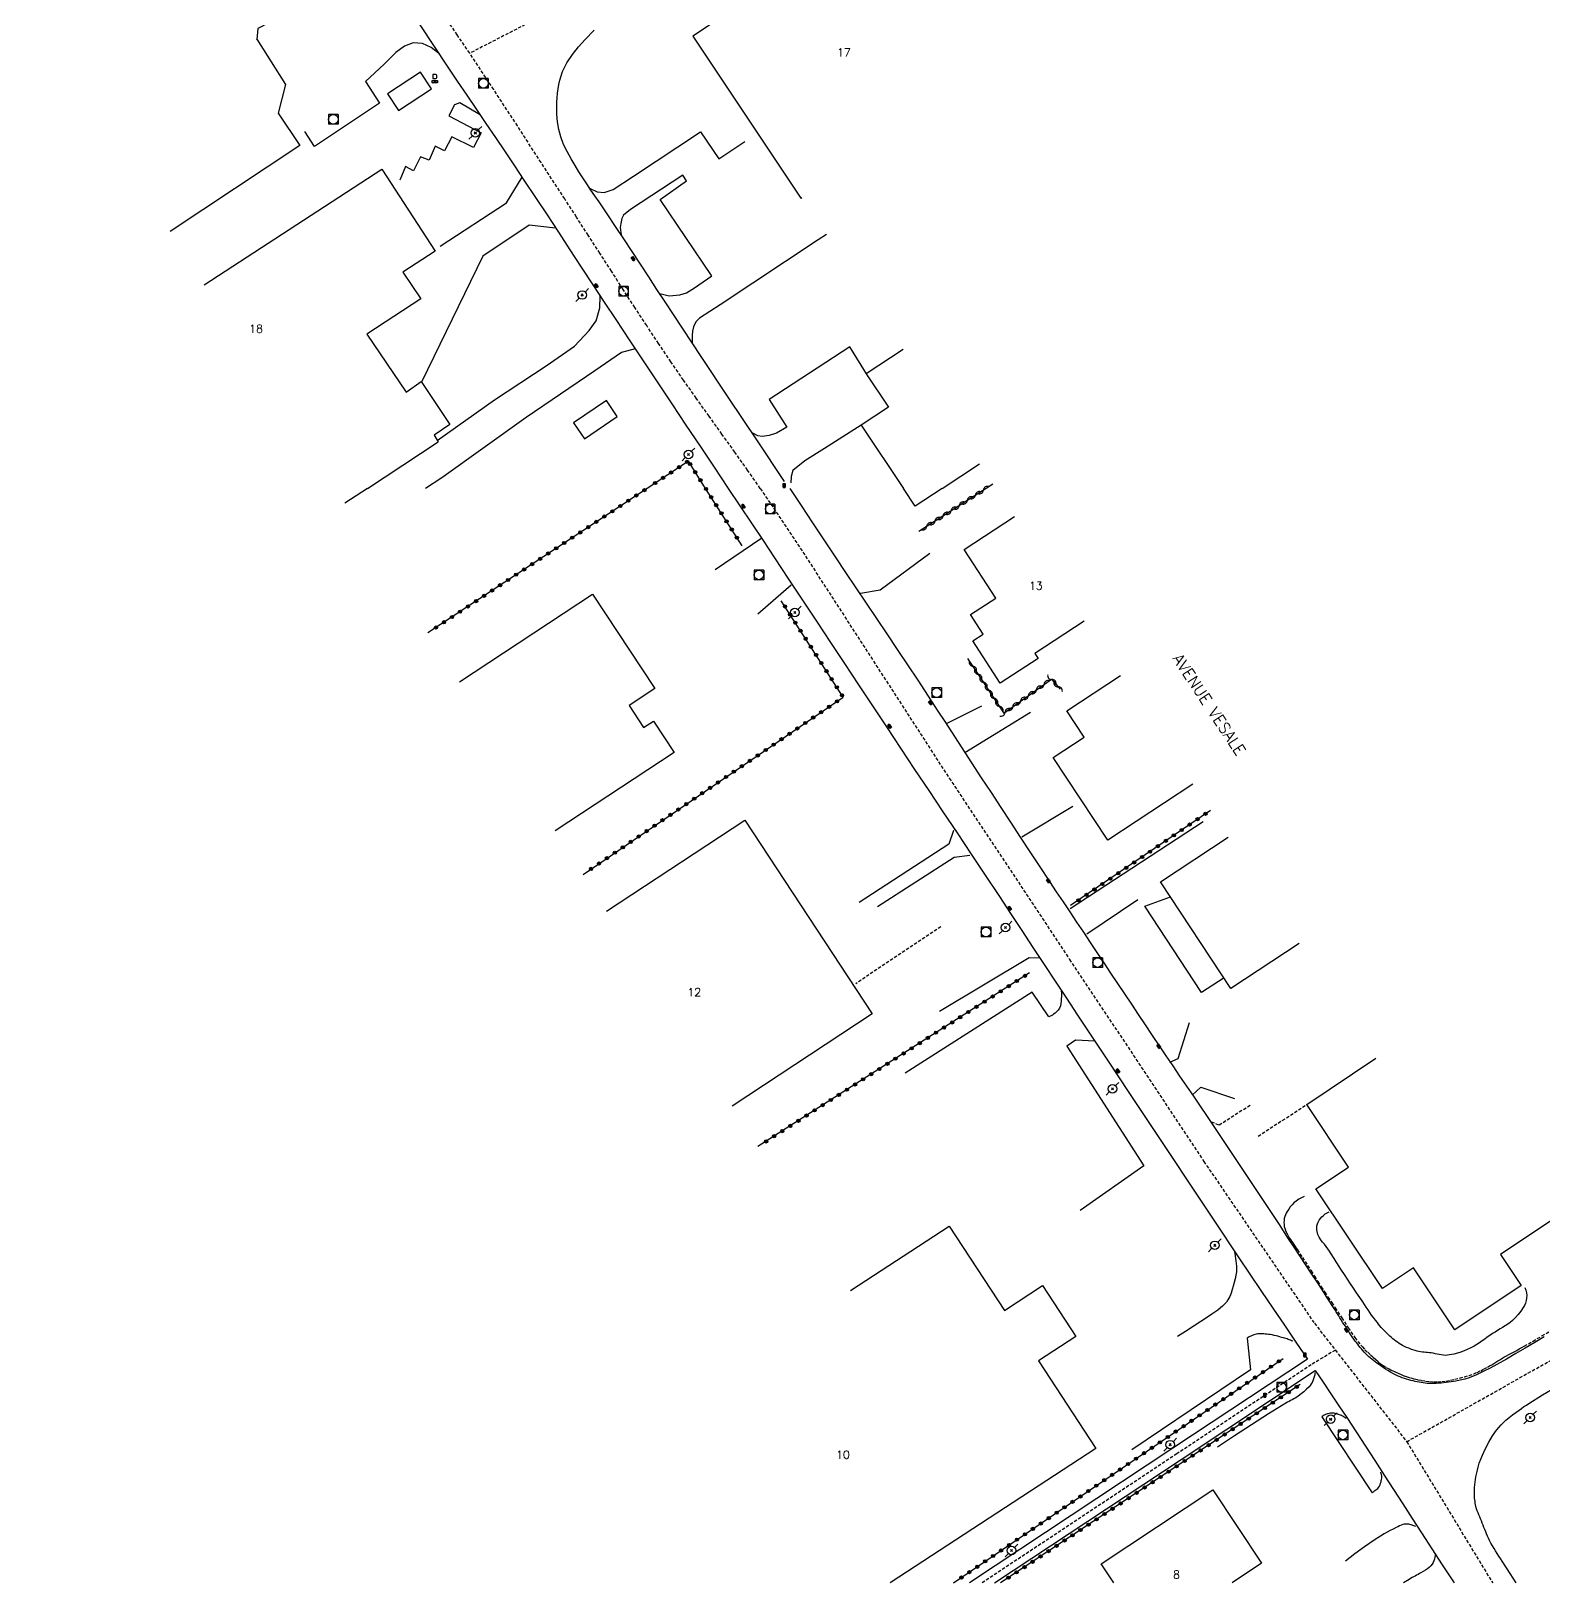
# Model space of a CAD drawing. Header units: millimetres. Extents: x 165000 to 165946, y 158000 to 159000.
# Drawn here: x 165065.2 to 165301.5, y 158000 to 158242.4 of the extents above; entities that cross this region are included whole.
import ezdxf
from ezdxf.enums import TextEntityAlignment as Align

# ---------------------------------------------------------------- set-up
doc = ezdxf.new("R2010")
doc.units = ezdxf.units.MM
doc.linetypes.add('DASHED', pattern=[0.75, 0.5, -0.25])
doc.layers.get('0').update_dxf_attribs({"linetype": 'CONTINUOUS'})
for name, color, linetype in [('W0001', 6, 'DASHED'), ('W0008', 7, 'CONTINUOUS'), ('W0017', 7, 'CONTINUOUS'), ('W0101', 7, 'CONTINUOUS'), ('W0104', 1, 'CONTINUOUS'), ('W0112', 1, 'DASHED'), ('W0211', 2, 'CONTINUOUS'), ('W0310', 3, 'CONTINUOUS'), ('W0323', 7, 'CONTINUOUS'), ('W0333', 7, 'CONTINUOUS'), ('W0401', 7, 'CONTINUOUS'), ('W0420', 7, 'CONTINUOUS'), ('W0438', 7, 'CONTINUOUS'), ('W0473', 7, 'CONTINUOUS'), ('W0989', 7, 'CONTINUOUS'), ('W0991', 7, 'CONTINUOUS')]:
    doc.layers.add(name, color=color, linetype=linetype)
doc.styles.get("Standard").update_dxf_attribs({"font": 'romans.shx', "width": 0.85})

# ---------------------------------------------------------------- blocks, each defined once
blk = doc.blocks.new('T401')
for p, q in [((-0.3, 0.3), (0, 0.3)), ((-0.3, -0.25), (-0.3, 0.3)), ((-0.3, 0.15), (0, 0.15)), ((-0.3, 0), (0, 0)), ((0, 0.3), (0, -0.25)), ((-0.3, -0.15), (0, -0.15)), ((-0.3, -0.25), (-0.3, -0.3)), ((-0.3, -0.3), (0, -0.3)), ((0, -0.3), (0, -0.25))]:
    blk.add_line(p, q)
blk = doc.blocks.new('T420')
for p, q in [((0.75, 0.75), (-0.75, 0.75)), ((-0.75, 0.75), (-0.75, -0.75)), ((0.75, 0.75), (0.75, -0.75)), ((0.75, -0.75), (-0.75, -0.75))]:
    blk.add_line(p, q)
blk.add_ellipse((0, 0), major_axis=(-0.53, 0.53), ratio=1, start_param=3.926991, end_param=10.210176)
blk = doc.blocks.new('T473')
for p, q in [((-0.166667, 0.166667), (0.166667, -0.166667)), ((-0.166667, -0.166667), (0.166667, 0.166667)), ((0.500001, 0.500001), (1.000002, 1.000002)), ((-1.000002, -1.000002), (-0.500001, -0.500001))]:
    blk.add_line(p, q)
blk.add_ellipse((0, 0), major_axis=(0.471405, 0.471405), ratio=1, start_param=5.4977871438, end_param=11.780972451)
blk = doc.blocks.new('T438')
for p, q in [((-0.4, 0.2), (0.4, 0.2)), ((-0.4, -0.2), (-0.4, 0.2)), ((0.15, 1.1), (-0.3, 1.1)), ((-0.3, 1.1), (-0.3, 0.5)), ((-0.3, 0.5), (0.15, 0.5)), ((0.3, 0.65), (0.3, 0.95)), ((0.4, 0.2), (0.4, -0.2))]:
    blk.add_line(p, q)
at = {"flags": 128}
for points in [[(-0.4, -0.2), (0.4, 0.2)], [(0.4, -0.2), (-0.4, -0.2)]]:
    blk.add_lwpolyline(points, dxfattribs=at)
for centre, major_axis, start_param, end_param in [((0.15, 0.95), (0.106, -0.106), 0.785398, 2.356194), ((0.15, 0.65), (0.106, 0.106), 3.926991, 5.497787)]:
    blk.add_ellipse(centre, major_axis=major_axis, ratio=1, start_param=start_param, end_param=end_param)
blk = doc.blocks.new('t323o')
at = {"color": 0, "linetype": 'Continuous'}
for radius in [0.25, 0.15]:
    blk.add_circle((0, 0), radius, dxfattribs=at)
blk = doc.blocks.new('t310o')
at = {"color": 0, "linetype": 'Continuous'}
for centre, start, end in [((-0.5, 0.38), 216.8699, 323.1304), ((0.5, -0.37), 36.8699, 143.1303)]:
    blk.add_arc(centre, 0.625, start, end, dxfattribs=at)

msp = doc.modelspace()

# ---------------------------------------------------------------- linework, layer by layer
at = {"layer": 'W0001'}
for points in [[(165320.46, 158380.5), (165302.28, 158365.43), (165280.04, 158347.78), (165256.84, 158329.28), (165232.22, 158310.01), (165203.29, 158286.86), (165182.41, 158270.61), (165158.36, 158251.7), (165133.68, 158238.97)], [(165133.68, 158238.97), (165131.73, 158241.87), (165129.76, 158244.77)], [(165179.07, 158171), (165177.1, 158173.84), (165175.1, 158176.66), (165173.09, 158179.47), (165171.08, 158182.28), (165169.07, 158185.1), (165167.08, 158187.92), (165165.11, 158190.77), (165163.18, 158193.64), (165161.33, 158196.45), (165159.49, 158199.26), (165157.66, 158202.08), (165155.83, 158204.91), (165154.01, 158207.74), (165152.19, 158210.56), (165150.36, 158213.39), (165148.53, 158216.21), (165144.83, 158221.91), (165141.14, 158227.61), (165137.43, 158233.3), (165133.68, 158238.97)], [(165179.07, 158171), (165185.74, 158161.03), (165208.6, 158125.71), (165227.39, 158097.42), (165248.37, 158065.85), (165265.64, 158040.57), (165268.91, 158036.38)], [(165280.07, 158022.07), (165307.57, 158037.62), (165339.72, 158055.7), (165370.19, 158072.71), (165403.93, 158092.3), (165388.94, 158118.44), (165368.38, 158154.93)], [(165268.91, 158036.38), (165265.15, 158034.09), (165244.16, 158020.17), (165213.71, 158000)], [(165268.91, 158036.38), (165280.07, 158022.07)], [(165280.07, 158022.07), (165293.49, 158000)]]:
    msp.add_lwpolyline(points, dxfattribs=at)
at = {"layer": 'W0008'}
for points in [[(165125.88, 158243.39), (165130.27, 158236.81), (165131.75, 158234.6), (165133.24, 158232.4), (165134.73, 158230.19), (165136.22, 158227.99), (165137.71, 158225.79), (165139.2, 158223.58), (165140.68, 158221.37), (165142.15, 158219.16), (165143.96, 158216.44), (165145.76, 158213.72), (165147.55, 158211), (165149.34, 158208.27), (165151.12, 158205.54), (165152.91, 158202.81), (165154.7, 158200.09), (165156.5, 158197.36), (165158.68, 158194.06), (165160.87, 158190.76), (165163.07, 158187.47), (165165.27, 158184.18), (165167.47, 158180.88), (165169.67, 158177.59), (165171.87, 158174.3), (165174.06, 158171)], [(165182.87, 158172.08), (165178.52, 158178.59), (165174.18, 158185.1), (165169.85, 158191.62), (165165.53, 158198.15), (165164.23, 158200.12), (165162.94, 158202.08), (165161.65, 158204.05), (165160.36, 158206.02), (165159.06, 158207.99), (165157.77, 158209.96), (165156.48, 158211.92), (165155.18, 158213.89), (165154.55, 158214.83), (165153.9, 158215.76), (165153.25, 158216.69), (165152.61, 158217.61), (165151.96, 158218.55), (165151.34, 158219.49), (165150.73, 158220.45), (165150.15, 158221.42), (165149.52, 158222.5), (165148.91, 158223.6), (165148.36, 158224.73), (165147.93, 158225.91), (165147.63, 158227.07), (165147.42, 158228.25), (165147.31, 158229.44), (165147.28, 158230.63), (165147.3, 158231.33), (165147.34, 158232.02), (165147.4, 158232.72), (165147.48, 158233.41), (165147.6, 158234.1), (165147.76, 158234.78), (165147.96, 158235.46), (165148.2, 158236.12), (165148.88, 158237.5), (165149.74, 158238.78), (165150.69, 158239.98), (165151.7, 158241.12), (165153.11, 158242.57)], [(165174.06, 158171), (165175.88, 158168.29), (165177.7, 158165.57), (165179.51, 158162.86), (165181.32, 158160.14), (165183.51, 158156.84), (165185.69, 158153.54), (165187.87, 158150.24), (165190.05, 158146.93), (165192.23, 158143.63), (165194.41, 158140.33), (165196.59, 158137.03), (165198.78, 158133.73), (165200.98, 158130.41), (165203.19, 158127.1), (165205.4, 158123.79), (165207.61, 158120.48), (165209.82, 158117.17), (165212.03, 158113.86), (165214.23, 158110.55), (165216.43, 158107.23), (165218.18, 158104.58), (165219.93, 158101.94), (165221.67, 158099.29), (165223.41, 158096.64), (165225.15, 158093.99), (165226.89, 158091.34), (165228.63, 158088.69), (165230.38, 158086.05), (165233.5, 158081.34), (165236.63, 158076.64), (165239.75, 158071.94), (165242.89, 158067.25), (165246.5, 158061.82), (165250.12, 158056.39), (165253.74, 158050.97), (165257.37, 158045.55), (165259.15, 158042.91), (165260.95, 158040.26), (165262.75, 158037.62), (165264.54, 158034.98)], [(165301.51, 158038.46), (165300.05, 158037.58), (165298.58, 158036.69), (165297.11, 158035.83), (165295.63, 158034.98), (165294.13, 158034.15), (165293.08, 158033.58), (165292.02, 158033.02), (165290.94, 158032.49), (165289.82, 158032.04), (165289.13, 158031.83), (165288.43, 158031.66), (165287.73, 158031.52), (165287.02, 158031.41), (165286.24, 158031.3), (165285.45, 158031.21), (165284.66, 158031.15), (165283.87, 158031.15), (165283.56, 158031.16), (165283.25, 158031.18), (165282.94, 158031.22), (165282.63, 158031.26), (165282.32, 158031.31), (165282.01, 158031.36), (165281.7, 158031.42), (165281.4, 158031.49), (165281.06, 158031.57), (165280.71, 158031.65), (165280.37, 158031.74), (165280.04, 158031.84), (165279.7, 158031.94), (165279.37, 158032.06), (165279.04, 158032.18), (165278.71, 158032.32), (165278.3, 158032.51), (165277.91, 158032.72), (165277.51, 158032.94), (165277.13, 158033.17), (165276.75, 158033.41), (165276.38, 158033.66), (165276.01, 158033.91), (165275.64, 158034.17), (165275.38, 158034.36), (165275.11, 158034.56), (165274.85, 158034.76), (165274.59, 158034.97), (165274.34, 158035.18), (165274.09, 158035.4), (165273.85, 158035.63), (165273.61, 158035.86), (165273.4, 158036.08), (165273.19, 158036.32), (165272.98, 158036.55), (165272.79, 158036.8), (165272.59, 158037.04), (165272.4, 158037.29), (165272.21, 158037.54), (165272.03, 158037.79), (165271.79, 158038.11), (165271.56, 158038.44), (165271.34, 158038.77), (165271.12, 158039.1), (165270.9, 158039.44), (165270.68, 158039.77), (165270.47, 158040.11), (165270.25, 158040.44), (165270.04, 158040.76), (165269.84, 158041.09), (165269.63, 158041.41), (165269.43, 158041.73), (165269.23, 158042.06), (165269.03, 158042.38), (165268.83, 158042.7), (165268.62, 158043.03), (165267.75, 158044.38), (165266.88, 158045.72), (165266.01, 158047.07), (165265.13, 158048.41), (165264.26, 158049.76), (165263.38, 158051.1), (165262.5, 158052.44), (165261.61, 158053.78), (165260.17, 158055.98), (165258.72, 158058.17), (165257.27, 158060.36), (165255.81, 158062.55), (165254.36, 158064.74), (165252.9, 158066.92), (165251.44, 158069.11), (165249.98, 158071.29), (165248.92, 158072.88), (165247.85, 158074.46), (165246.78, 158076.04), (165245.71, 158077.61), (165244.64, 158079.19), (165243.57, 158080.77), (165242.5, 158082.35), (165241.44, 158083.93), (165240.35, 158085.55), (165239.27, 158087.17), (165238.18, 158088.79), (165237.1, 158090.41), (165236.02, 158092.03), (165234.94, 158093.65), (165233.86, 158095.27), (165232.78, 158096.89), (165231.72, 158098.48), (165230.66, 158100.06), (165229.6, 158101.65), (165228.54, 158103.23), (165227.48, 158104.82), (165226.42, 158106.4), (165225.37, 158107.99), (165224.31, 158109.58), (165222.79, 158111.89), (165221.26, 158114.21), (165219.74, 158116.52), (165218.22, 158118.84), (165216.7, 158121.15), (165215.18, 158123.47), (165213.66, 158125.79), (165212.14, 158128.11), (165211.09, 158129.72), (165210.04, 158131.34), (165208.99, 158132.95), (165207.94, 158134.57), (165206.89, 158136.19), (165205.83, 158137.8), (165204.78, 158139.41), (165203.72, 158141.02), (165202.12, 158143.44), (165200.52, 158145.85), (165198.91, 158148.26), (165197.29, 158150.66), (165195.68, 158153.06), (165194.07, 158155.47), (165192.46, 158157.87), (165190.85, 158160.28), (165189.06, 158162.96), (165187.28, 158165.64), (165185.5, 158168.32), (165183.72, 158171)], [(165264.54, 158034.98), (165243.52, 158021.05), (165211.74, 158000)], [(165215.68, 158000), (165244.8, 158019.29), (165265.75, 158033.21)], [(165265.75, 158033.21), (165266.99, 158031.37), (165268.23, 158029.54), (165269.46, 158027.69), (165270.69, 158025.85), (165272.17, 158023.61), (165273.63, 158021.36), (165275.09, 158019.11), (165276.55, 158016.85), (165278, 158014.59), (165279.45, 158012.34), (165280.91, 158010.08), (165282.37, 158007.83), (165283.99, 158005.32), (165285.62, 158002.82), (165287.25, 158000.32), (165287.46, 158000)], [(165297.16, 158000), (165296.2, 158001.5), (165294.99, 158003.4), (165294.73, 158003.81), (165294.47, 158004.2), (165294.21, 158004.6), (165293.95, 158005), (165293.7, 158005.4), (165293.45, 158005.81), (165293.21, 158006.22), (165292.99, 158006.65), (165292.83, 158006.98), (165292.67, 158007.31), (165292.53, 158007.65), (165292.4, 158007.99), (165292.26, 158008.34), (165292.13, 158008.68), (165292, 158009.02), (165291.87, 158009.36), (165291.74, 158009.68), (165291.6, 158010), (165291.47, 158010.31), (165291.33, 158010.63), (165291.2, 158010.95), (165291.08, 158011.27), (165290.98, 158011.6), (165290.88, 158011.93), (165290.82, 158012.2), (165290.77, 158012.46), (165290.73, 158012.73), (165290.7, 158013), (165290.67, 158013.26), (165290.66, 158013.53), (165290.65, 158013.8), (165290.64, 158014.07), (165290.67, 158014.92), (165290.75, 158015.76), (165290.87, 158016.59), (165291.04, 158017.42), (165291.2, 158018.07), (165291.39, 158018.72), (165291.62, 158019.35), (165291.88, 158019.96), (165292.36, 158020.99), (165292.88, 158021.99), (165293.46, 158022.96), (165294.1, 158023.89), (165294.43, 158024.31), (165294.79, 158024.69), (165295.17, 158025.06), (165295.55, 158025.41), (165296.05, 158025.84), (165296.57, 158026.24), (165297.09, 158026.63), (165297.62, 158027.02), (165297.99, 158027.28), (165298.37, 158027.55), (165298.75, 158027.8), (165299.14, 158028.05), (165301.25, 158029.37), (165303.4, 158030.64)]]:
    msp.add_lwpolyline(points, dxfattribs=at)
at = {"layer": 'W0017'}
for points in [[(165128.81, 158239), (165127.65, 158239.88), (165126.33, 158240.52), (165124.87, 158240.62), (165123.49, 158240.08), (165122.17, 158239.09), (165120.3, 158237.27), (165117.4, 158234.55)], [(165152.52, 158217.87), (165153.61, 158217.31), (165154.69, 158217.23), (165156.08, 158217.7), (165159.26, 158219.76), (165169.76, 158226.71)], [(165169.76, 158226.72), (165172.58, 158222.48)], [(165172.58, 158222.48), (165176.67, 158225.21)], [(165129.05, 158208.82), (165139.45, 158215.61), (165141.86, 158219.61)], [(165163.43, 158216.15), (165167.56, 158219.03), (165166.99, 158219.93), (165158.8, 158214.54), (165157.7, 158213.66), (165157.45, 158213.16), (165157.29, 158212.37), (165157.19, 158211.76), (165157.34, 158210.59)], [(165171.48, 158204.23), (165163.43, 158216.15)], [(165147.09, 158211.67), (165142.97, 158212.11), (165135.72, 158207.3), (165126.18, 158187.59)], [(165189.41, 158210.65), (165188.14, 158209.81), (165172.82, 158199.65), (165169.58, 158197.61), (165169.02, 158197.03), (165168.64, 158196.23), (165168.47, 158195.58), (165168.45, 158194.86), (165168.46, 158193.75)], [(165163.36, 158201.42), (165164.86, 158201.08), (165166.49, 158201.23), (165167.54, 158201.56), (165168.8, 158202.33), (165171.49, 158204.22)], [(165128.62, 158178.5), (165137.56, 158184.81), (165145.61, 158190.13), (165150.08, 158193.22), (165152.35, 158195.67), (165153.44, 158197.15), (165154.03, 158199.18), (165154.07, 158201.04)], [(165159.53, 158192.78), (165157.39, 158192.2), (165153.25, 158189.37), (165142.49, 158182.06), (165129.32, 158172.66), (165126.78, 158171)], [(165195.91, 158188.48), (165193.06, 158193.11), (165180.44, 158184.86), (165183.25, 158180.54), (165181.63, 158179.63), (165180.44, 158179.27), (165179.35, 158179.11), (165178.72, 158179.21), (165177.83, 158179.65)], [(165194.86, 158180.87), (165189.11, 158177.22), (165186.05, 158175.32), (165184.15, 158173.78), (165183.88, 158172.86), (165183.87, 158171.85)], [(165179.31, 158163.2), (165172.05, 158158.28)], [(165194.71, 158154.64), (165197.79, 158155.13), (165205.54, 158160.86)], [(165183.9, 158155.89), (165178.68, 158151.35)], [(165208.29, 158134.32), (165213.68, 158137.01)], [(165211.05, 158129.74), (165221.27, 158136.06)], [(165219.94, 158116.54), (165227.88, 158121.36)], [(165209.28, 158117.55), (165208.54, 158115.41), (165194.54, 158106.31)], [(165227.48, 158105.35), (165248.24, 158118.96)], [(165211.83, 158113.67), (165209.37, 158113.32), (165197.38, 158105.6)], [(165230.08, 158101.41), (165238.05, 158106.75)], [(165222.67, 158097.59), (165221.06, 158097.65), (165207.09, 158089.27)], [(165224.13, 158088.46), (165221.53, 158092.3), (165201.7, 158079.64)], [(165226.08, 158092.44), (165226.11, 158092.15), (165226.12, 158091.87), (165226.12, 158091.58), (165226.1, 158091.29), (165226.07, 158090.91), (165226.03, 158090.52), (165225.95, 158090.14), (165225.8, 158089.77), (165225.62, 158089.49), (165225.4, 158089.25), (165225.16, 158089.03), (165224.9, 158088.84), (165224.72, 158088.72), (165224.53, 158088.62), (165224.34, 158088.53), (165224.13, 158088.46)], [(165243.07, 158081.34), (165244.35, 158081.91), (165246.12, 158087.55)], [(165231.37, 158084.62), (165228.33, 158084.81), (165226.96, 158083.85), (165239.01, 158065.15), (165229.04, 158058.21)], [(165246.53, 158076.21), (165247.89, 158077.47), (165253.14, 158075.69)], [(165253.1, 158051.87), (165253.19, 158051.48), (165253.26, 158051.09), (165253.33, 158050.7), (165253.38, 158050.31), (165253.42, 158049.89), (165253.46, 158049.47), (165253.48, 158049.05), (165253.47, 158048.63), (165253.39, 158048.06), (165253.26, 158047.49), (165253.11, 158046.94), (165252.95, 158046.39), (165252.78, 158045.84), (165252.61, 158045.29), (165252.41, 158044.74), (165252.14, 158044.23), (165251.89, 158043.87), (165251.6, 158043.55), (165251.3, 158043.25), (165250.98, 158042.96), (165250.53, 158042.6), (165250.06, 158042.28), (165249.59, 158041.97), (165249.11, 158041.65), (165247.91, 158040.85), (165246.7, 158040.05), (165245.48, 158039.27), (165244.25, 158038.49)], [(165255.13, 158038.24), (165255.64, 158033.31), (165237.1, 158020.79)], [(165262.25, 158037.77), (165262.07, 158037.85), (165261.9, 158037.92), (165261.72, 158037.99), (165261.54, 158038.05), (165261.36, 158038.12), (165261.17, 158038.18), (165260.99, 158038.23), (165260.81, 158038.29), (165260.52, 158038.37), (165260.23, 158038.46), (165259.93, 158038.53), (165259.64, 158038.61), (165259.34, 158038.68), (165259.05, 158038.74), (165258.75, 158038.79), (165258.45, 158038.83), (165258.21, 158038.86), (165257.97, 158038.89), (165257.74, 158038.91), (165257.5, 158038.93), (165257.26, 158038.93), (165257.02, 158038.93), (165256.78, 158038.9), (165256.54, 158038.87), (165256.16, 158038.77), (165255.8, 158038.63), (165255.45, 158038.45), (165255.13, 158038.24)], [(165265.73, 158032.87), (165265.68, 158032.54), (165265.61, 158032.22), (165265.51, 158031.9), (165265.39, 158031.59), (165265.27, 158031.34), (165265.13, 158031.1), (165264.97, 158030.87), (165264.8, 158030.66), (165264.41, 158030.25), (165264, 158029.87), (165263.56, 158029.53), (165263.11, 158029.2), (165262.88, 158029.04), (165262.64, 158028.89), (165262.4, 158028.75), (165262.16, 158028.62), (165261.92, 158028.49), (165261.67, 158028.35), (165261.43, 158028.22), (165261.19, 158028.08), (165258.49, 158026.4), (165255.81, 158024.69), (165253.15, 158022.96), (165250.51, 158021.19)], [(165270.58, 158025.71), (165270.45, 158025.81), (165270.31, 158025.91), (165270.17, 158026), (165270.02, 158026.08), (165269.87, 158026.15), (165269.72, 158026.22), (165269.57, 158026.28), (165269.41, 158026.33), (165269.23, 158026.38), (165269.06, 158026.43), (165268.88, 158026.47), (165268.7, 158026.5), (165268.52, 158026.52), (165268.34, 158026.52), (165268.15, 158026.52), (165267.97, 158026.49), (165267.66, 158026.42), (165267.36, 158026.3), (165267.07, 158026.14), (165266.82, 158025.94)], [(165266.82, 158025.94), (165274.64, 158014.1)], [(165274.64, 158014.1), (165274.76, 158014.18), (165274.87, 158014.26), (165274.98, 158014.34), (165275.1, 158014.42), (165275.25, 158014.53), (165275.4, 158014.65), (165275.54, 158014.78), (165275.67, 158014.92), (165275.8, 158015.13), (165275.9, 158015.35), (165275.98, 158015.58), (165276.05, 158015.81), (165276.09, 158015.99), (165276.13, 158016.18), (165276.16, 158016.37), (165276.16, 158016.56), (165276.16, 158016.65), (165276.15, 158016.75), (165276.13, 158016.84), (165276.11, 158016.94), (165276.09, 158017.03), (165276.07, 158017.12), (165276.03, 158017.21), (165276, 158017.3)], [(165281.49, 158008.8), (165281.34, 158008.88), (165281.19, 158008.94), (165281.04, 158009), (165280.89, 158009.05), (165280.73, 158009.09), (165280.57, 158009.13), (165280.41, 158009.16), (165280.25, 158009.18), (165280.05, 158009.2), (165279.85, 158009.2), (165279.65, 158009.17), (165279.46, 158009.14), (165279.18, 158009.04), (165278.92, 158008.92), (165278.67, 158008.78), (165278.42, 158008.64), (165277.94, 158008.41), (165277.47, 158008.17), (165277, 158007.92), (165276.54, 158007.65), (165274.97, 158006.66), (165273.44, 158005.62), (165271.94, 158004.53), (165270.48, 158003.4)], [(165284.53, 158004.56), (165284.51, 158004.29), (165284.47, 158004.01), (165284.4, 158003.74), (165284.31, 158003.48), (165284.18, 158003.2), (165284.02, 158002.94), (165283.84, 158002.7), (165283.64, 158002.47), (165283.32, 158002.21), (165282.98, 158001.99), (165282.63, 158001.8), (165282.28, 158001.6), (165282.06, 158001.46), (165281.83, 158001.34), (165281.59, 158001.21), (165281.36, 158001.08), (165281.13, 158000.96), (165280.9, 158000.83), (165280.67, 158000.7), (165280.44, 158000.56), (165279.57, 158000)]]:
    msp.add_lwpolyline(points, dxfattribs=at)
at = {"layer": 'W0101'}
for points in [[(165198.93, 158261.85), (165168.56, 158241.64), (165185.41, 158216.35), (165185.55, 158216.44)], [(165065.16, 158244.95), (165084.85, 158258.05), (165088.68, 158252.6), (165092.78, 158252.2), (165097.6, 158245.12), (165099.03, 158245.05), (165100.64, 158246.08), (165102.32, 158243.7), (165100.61, 158242.82), (165100.43, 158241.14), (165100.43, 158241.15), (165104.93, 158234.08), (165103.79, 158229.62), (165103.78, 158229.61), (165107.16, 158224.54)], [(165107.16, 158224.54), (165086.87, 158211.15)], [(165092.23, 158202.81), (165119.95, 158220.88), (165128.27, 158208.05), (165123.26, 158204.8), (165123.25, 158204.8), (165126.03, 158200.59), (165117.63, 158195.1), (165123.77, 158186.01), (165126.12, 158187.68), (165130.59, 158180.97), (165128.12, 158179.33), (165128.14, 158179.33), (165128.74, 158178.29)], [(165201.39, 158192.69), (165195.63, 158188.9), (165199.11, 158183.7), (165199.1, 158183.7), (165194.86, 158180.87), (165201.45, 158171)], [(165117.71, 158171), (165128.74, 158178.29)], [(165207.47, 158171), (165213.31, 158174.82)], [(165117.71, 158171), (165114.16, 158168.68)], [(165207.47, 158171), (165203.26, 158168.24), (165201.45, 158171)], [(165229.68, 158150.26), (165221.94, 158145.22), (165222.47, 158144.41), (165216.57, 158140.57), (165212.27, 158147.18), (165213.9, 158148.24), (165211.91, 158151.29), (165215.86, 158153.86), (165210.92, 158161.46), (165218.8, 158166.59)], [(165132.09, 158140.76), (165152.87, 158154.46)], [(165152.87, 158154.46), (165162.58, 158139.72), (165158.57, 158137.08), (165160.84, 158133.63), (165162.39, 158134.65), (165165.61, 158129.76), (165147.03, 158117.51)], [(165246.66, 158124.81), (165233.35, 158116.02), (165224.81, 158128.96), (165229.66, 158132.15), (165226.96, 158136.26), (165235.34, 158141.78)], [(165155.08, 158104.97), (165176.64, 158119.17)], [(165176.64, 158119.17), (165196.57, 158088.91), (165174.66, 158074.49)], [(165263.27, 158099.9), (165252.58, 158092.87), (165241.61, 158109.55), (165252.19, 158116.52)], [(165314.44, 158086.41), (165324.55, 158071.26), (165294.7, 158051.33), (165297.94, 158046.47), (165287.57, 158039.55), (165281.11, 158049.23), (165276.25, 158045.99), (165265.86, 158061.56), (165270.99, 158064.98), (165264.46, 158074.76), (165275.24, 158081.96)], [(165193.17, 158045.68), (165208.58, 158055.76)], [(165208.58, 158055.76), (165217.21, 158042.58), (165223.15, 158046.47), (165228.36, 158038.51), (165222.53, 158034.69), (165231.48, 158021.01), (165199.38, 158000)], [(165234.3, 158000), (165232.33, 158002.97), (165249.76, 158014.56)], [(165249.76, 158014.56), (165257.4, 158003.07), (165252.79, 158000)]]:
    msp.add_lwpolyline(points, dxfattribs=at)
at = {"layer": 'W0104'}
for points in [[(165126.01, 158236.02), (165120.85, 158232.63), (165122.56, 158230.03), (165127.71, 158233.42)], [(165155.04, 158184.71), (165149.92, 158181.23), (165151.62, 158178.73), (165156.74, 158182.21)]]:
    msp.add_lwpolyline(points, close=True, dxfattribs=at)
msp.add_lwpolyline([(165251.52, 158094.53), (165247.98, 158092.24), (165239.16, 158105.73), (165243.17, 158107.2)], dxfattribs=at)
at = {"layer": 'W0112'}
for points in [[(165207.29, 158102.5), (165193.98, 158093.62)], [(165249.5, 158072.06), (165250.75, 158071.55), (165255.77, 158074.77)], [(165256.86, 158069.8), (165264.46, 158074.76)], [(165264.04, 158060.38), (165263.61, 158060.18), (165263.2, 158059.94), (165262.81, 158059.67), (165262.44, 158059.36), (165262.14, 158059.07), (165261.87, 158058.74), (165261.62, 158058.4), (165261.4, 158058.05), (165261.25, 158057.79), (165261.12, 158057.52), (165261.01, 158057.25), (165260.93, 158056.96), (165260.89, 158056.64), (165260.87, 158056.32), (165260.89, 158055.99), (165260.94, 158055.68), (165261.05, 158055.29), (165261.2, 158054.92), (165261.37, 158054.56), (165261.56, 158054.21), (165261.72, 158053.93), (165261.89, 158053.65), (165262.06, 158053.38), (165262.25, 158053.11), (165262.43, 158052.85), (165262.62, 158052.58), (165262.8, 158052.32), (165262.98, 158052.05), (165263.38, 158051.44), (165263.78, 158050.83), (165264.18, 158050.22), (165264.58, 158049.61), (165265.12, 158048.78), (165265.65, 158047.95), (165266.19, 158047.11), (165266.72, 158046.28), (165267.26, 158045.45), (165267.79, 158044.62), (165268.34, 158043.8), (165268.89, 158042.97), (165269.91, 158041.42), (165270.92, 158039.86), (165271.98, 158038.33), (165273.14, 158036.87), (165273.54, 158036.44), (165273.96, 158036.03), (165274.4, 158035.64), (165274.84, 158035.25), (165275.22, 158034.91), (165275.59, 158034.57), (165275.98, 158034.25), (165276.39, 158033.95), (165276.84, 158033.67), (165277.3, 158033.43), (165277.78, 158033.2), (165278.25, 158032.98), (165278.71, 158032.76), (165279.17, 158032.56), (165279.64, 158032.36), (165280.12, 158032.19), (165280.68, 158032.02), (165281.24, 158031.88), (165281.81, 158031.75), (165282.38, 158031.65), (165283, 158031.55), (165283.62, 158031.46), (165284.25, 158031.4), (165284.88, 158031.4), (165285.56, 158031.45), (165286.24, 158031.55), (165286.91, 158031.69), (165287.58, 158031.84), (165288.32, 158032.01), (165289.06, 158032.19), (165289.8, 158032.41), (165290.52, 158032.66), (165291.08, 158032.9), (165291.62, 158033.16), (165292.15, 158033.45), (165292.68, 158033.73), (165293.01, 158033.92), (165293.33, 158034.1), (165293.65, 158034.3), (165293.96, 158034.49), (165294.28, 158034.69), (165294.6, 158034.88), (165294.91, 158035.08), (165295.23, 158035.26), (165295.63, 158035.49), (165296.03, 158035.7), (165296.43, 158035.92), (165296.83, 158036.13), (165297.24, 158036.34), (165297.64, 158036.56), (165298.04, 158036.78), (165298.43, 158037), (165299.81, 158037.79), (165301.18, 158038.59), (165302.54, 158039.4)]]:
    msp.add_lwpolyline(points, dxfattribs=at)
at = {"layer": 'W0211'}
msp.add_lwpolyline([(165298.53, 158046.14), (165298.67, 158045.74), (165298.76, 158045.33), (165298.8, 158044.91), (165298.78, 158044.5), (165298.72, 158044.11), (165298.6, 158043.73), (165298.44, 158043.37), (165298.26, 158043.02), (165297.9, 158042.47), (165297.49, 158041.94), (165297.05, 158041.46), (165296.57, 158041), (165296.21, 158040.7), (165295.83, 158040.42), (165295.44, 158040.16), (165295.04, 158039.91), (165294.64, 158039.68), (165294.24, 158039.44), (165293.85, 158039.2), (165293.45, 158038.95), (165293.05, 158038.67), (165292.65, 158038.38), (165292.25, 158038.09), (165291.85, 158037.8), (165291.45, 158037.52), (165291.03, 158037.24), (165290.61, 158036.99), (165290.17, 158036.76), (165289.28, 158036.36), (165288.37, 158036), (165287.43, 158035.72), (165286.45, 158035.57), (165286.12, 158035.55), (165285.79, 158035.57), (165285.46, 158035.62), (165285.13, 158035.68), (165284.82, 158035.75), (165284.5, 158035.82), (165284.18, 158035.89), (165283.86, 158035.94), (165283.59, 158035.97), (165283.32, 158036), (165283.04, 158036.02), (165282.77, 158036.04), (165282.5, 158036.07), (165282.23, 158036.11), (165281.96, 158036.16), (165281.7, 158036.22), (165281.36, 158036.31), (165281.03, 158036.41), (165280.7, 158036.53), (165280.37, 158036.66), (165280.05, 158036.79), (165279.73, 158036.94), (165279.42, 158037.1), (165279.12, 158037.27), (165278.86, 158037.43), (165278.6, 158037.6), (165278.36, 158037.78), (165278.12, 158037.96), (165277.89, 158038.16), (165277.66, 158038.36), (165277.43, 158038.56), (165277.21, 158038.76), (165276.98, 158038.99), (165276.75, 158039.22), (165276.52, 158039.45), (165276.3, 158039.69), (165276.09, 158039.93), (165275.88, 158040.18), (165275.67, 158040.43), (165275.47, 158040.68), (165275.16, 158041.07), (165274.87, 158041.46), (165274.58, 158041.86), (165274.3, 158042.27), (165274.02, 158042.68), (165273.74, 158043.09), (165273.47, 158043.5), (165273.19, 158043.9), (165272.71, 158044.61), (165272.23, 158045.32), (165271.76, 158046.03), (165271.29, 158046.74), (165270.82, 158047.45), (165270.35, 158048.17), (165269.88, 158048.88), (165269.42, 158049.6), (165269.24, 158049.87), (165269.06, 158050.15), (165268.88, 158050.43), (165268.7, 158050.71), (165268.53, 158050.99), (165268.35, 158051.27), (165268.17, 158051.55), (165267.99, 158051.83), (165267.74, 158052.2), (165267.47, 158052.56), (165267.19, 158052.91), (165266.91, 158053.26), (165266.64, 158053.63), (165266.4, 158054.03), (165266.2, 158054.44), (165266.05, 158054.88), (165266, 158055.19), (165266, 158055.49), (165266.04, 158055.79), (165266.12, 158056.08), (165266.24, 158056.39), (165266.4, 158056.67), (165266.59, 158056.93), (165266.8, 158057.18), (165267.05, 158057.42), (165267.33, 158057.64), (165267.62, 158057.83), (165267.93, 158057.99)], dxfattribs=at)
at = {"layer": 'W0310'}
for points in [[(165214.34, 158171), (165203.83, 158164.28)], [(165215.4, 158171.68), (165214.34, 158171)], [(165211.46, 158144.44), (165217.12, 158135.88), (165224.56, 158141.2), (165225.92, 158139.62)]]:
    msp.add_lwpolyline(points, dxfattribs=at)
at = {"layer": 'W0323'}
for points in [[(165167.84, 158175.24), (165161.39, 158171)], [(165170.53, 158171), (165167.84, 158175.24)], [(165161.39, 158171), (165127.16, 158148.44)], [(165176.23, 158162.04), (165170.53, 158171)], [(165151.4, 158110.7), (165192.03, 158138.38), (165182.36, 158153.43)], [(165249.41, 158120.69), (165227.56, 158105.81)], [(165221.13, 158095.3), (165178.72, 158068.17)], [(165209.26, 158000), (165260.77, 158035.09)], [(165263.39, 158030.98), (165216.61, 158000)]]:
    msp.add_lwpolyline(points, dxfattribs=at)
at = {"layer": 'W0333'}
for points in [[(165117.4, 158234.55), (165119.58, 158231.17), (165109.45, 158224.41), (165107.91, 158226.73)], [(165135.24, 158229.43), (165132.14, 158231.23), (165131.3, 158230.93), (165130.43, 158229.21), (165135.45, 158226.55), (165134.29, 158224.24), (165130.89, 158225.93), (165129.75, 158223.74), (165128.27, 158224.46), (165127.36, 158222.26), (165126.02, 158222.77), (165124.93, 158220.62), (165123.63, 158221.26), (165122.76, 158219.17)]]:
    msp.add_lwpolyline(points, dxfattribs=at)

# ---------------------------------------------------------------- block references
at = {"layer": 'W0310'}
for p, rotation in [((165212.68, 158169.94), 212.5872147330981), ((165213.94, 158170.74), 212.5872147330981), ((165208.89, 158167.51), 212.5872147330981), ((165210.15, 158168.32), 212.5872147330981), ((165211.41, 158169.13), 212.5872147330981), ((165205.09, 158165.09), 212.5872147330981), ((165206.36, 158165.9), 212.5872147330981), ((165207.62, 158166.7), 212.5872147330981), ((165212.29, 158143.19), 303.4749268937458), ((165213.11, 158141.94), 303.4749268937458), ((165213.94, 158140.69), 303.4749268937458), ((165224.62, 158141.13), 310.7743841340474), ((165214.77, 158139.44), 303.4749268937458), ((165215.6, 158138.19), 303.4749268937458), ((165220.97, 158138.63), 35.57774017976119), ((165222.19, 158139.51), 35.57774017976119), ((165223.41, 158140.38), 35.57774017976119), ((165225.6, 158140), 310.7743841340474), ((165216.42, 158136.94), 303.4749268937458), ((165217.31, 158136.01), 35.57774017976119), ((165218.53, 158136.89), 35.57774017976119), ((165219.75, 158137.76), 35.57774017976119)]:
    msp.add_blockref('t310o', p, dxfattribs=dict(at, rotation=rotation))
at = {"layer": 'W0323'}
for p, rotation in [((165167.66, 158175.13), 213.3899643180046), ((165163.9, 158172.65), 213.3899643180046), ((165165.15, 158173.48), 213.3899643180046), ((165166.4, 158174.3), 213.3899643180046), ((165168.12, 158174.8), 122.4276601252733), ((165168.92, 158173.53), 122.4276601252733), ((165160.98, 158170.72), 213.3899651978139), ((165162.65, 158171.83), 213.3899643180046), ((165169.73, 158172.27), 122.4276601252733), ((165170.6, 158170.9), 122.4276640756817), ((165157.22, 158168.25), 213.3899651978139), ((165158.47, 158169.07), 213.3899651978139), ((165159.72, 158169.9), 213.3899651978139), ((165171.4, 158169.63), 122.4276640756817), ((165172.2, 158168.37), 122.4276640756817), ((165153.46, 158165.77), 213.3899651978139), ((165154.71, 158166.6), 213.3899651978139), ((165155.97, 158167.42), 213.3899651978139), ((165173.01, 158167.1), 122.4276640756817), ((165173.81, 158165.84), 122.4276640756817), ((165149.7, 158163.29), 213.3899651978139), ((165150.96, 158164.12), 213.3899651978139), ((165152.21, 158164.95), 213.3899651978139), ((165174.62, 158164.57), 122.4276640756817), ((165175.42, 158163.3), 122.4276640756817), ((165145.95, 158160.82), 213.3899651978139), ((165147.2, 158161.64), 213.3899651978139), ((165148.45, 158162.47), 213.3899651978139), ((165142.19, 158158.34), 213.3899651978139), ((165143.44, 158159.17), 213.3899651978139), ((165144.69, 158159.99), 213.3899651978139), ((165138.43, 158155.87), 213.3899651978139), ((165139.69, 158156.69), 213.3899651978139), ((165140.94, 158157.52), 213.3899651978139), ((165134.68, 158153.39), 213.3899651978139), ((165135.93, 158154.21), 213.3899651978139), ((165137.18, 158155.04), 213.3899651978139), ((165130.92, 158150.91), 213.3899651978139), ((165132.17, 158151.74), 213.3899651978139), ((165133.42, 158152.56), 213.3899651978139), ((165182.93, 158152.55), 122.7106036945962), ((165183.74, 158151.28), 122.7106036945962), ((165128.41, 158149.26), 213.3899651978139), ((165129.67, 158150.09), 213.3899651978139), ((165184.55, 158150.02), 122.7106036945962), ((165185.36, 158148.76), 122.7106036945962), ((165186.17, 158147.5), 122.7106036945962), ((165186.98, 158146.24), 122.7106036945962), ((165187.8, 158144.97), 122.7106036945962), ((165188.61, 158143.71), 122.7106036945962), ((165189.42, 158142.45), 122.7106036945962), ((165190.23, 158141.19), 122.7106036945962), ((165191.04, 158139.92), 122.7106036945962), ((165191.85, 158138.66), 122.7106036945962), ((165189.83, 158136.88), 34.26009079799463), ((165191.07, 158137.72), 34.26009079799463), ((165186.11, 158134.35), 34.26009079799463), ((165187.35, 158135.19), 34.26009079799463), ((165188.59, 158136.03), 34.26009079799463), ((165182.4, 158131.81), 34.26009079799463), ((165183.64, 158132.66), 34.26009079799463), ((165184.87, 158133.5), 34.26009079799463), ((165178.68, 158129.28), 34.26009079799463), ((165179.92, 158130.12), 34.26009079799463), ((165181.16, 158130.97), 34.26009079799463), ((165174.96, 158126.75), 34.26009079799463), ((165176.2, 158127.59), 34.26009079799463), ((165177.44, 158128.43), 34.26009079799463), ((165171.24, 158124.21), 34.26009079799463), ((165172.48, 158125.06), 34.26009079799463), ((165173.72, 158125.9), 34.26009079799463), ((165167.52, 158121.68), 34.26009079799463), ((165168.76, 158122.52), 34.26009079799463), ((165170, 158123.37), 34.26009079799463), ((165165.04, 158119.99), 34.26009079799463), ((165166.28, 158120.83), 34.26009079799463), ((165247.39, 158119.32), 214.2672764736914), ((165248.63, 158120.16), 214.2672764736914), ((165161.32, 158117.46), 34.26009079799463), ((165162.56, 158118.3), 34.26009079799463), ((165163.8, 158119.15), 34.26009079799463), ((165243.67, 158116.79), 214.2672764736914), ((165244.91, 158117.63), 214.2672764736914), ((165246.15, 158118.48), 214.2672764736914), ((165157.6, 158114.92), 34.26009079799463), ((165158.84, 158115.77), 34.26009079799463), ((165160.08, 158116.61), 34.26009079799463), ((165241.19, 158115.1), 214.2672764736914), ((165242.43, 158115.94), 214.2672764736914), ((165153.88, 158112.39), 34.26009079799463), ((165155.12, 158113.23), 34.26009079799463), ((165156.36, 158114.08), 34.26009079799463), ((165237.48, 158112.56), 214.2672764736914), ((165238.72, 158113.41), 214.2672764736914), ((165239.96, 158114.25), 214.2672764736914), ((165152.64, 158111.55), 34.26009079799463), ((165233.76, 158110.03), 214.2672764736914), ((165235, 158110.87), 214.2672764736914), ((165236.24, 158111.72), 214.2672764736914), ((165230.04, 158107.5), 214.2672764736914), ((165231.28, 158108.34), 214.2672764736914), ((165232.52, 158109.19), 214.2672764736914), ((165228.8, 158106.65), 214.2672764736914), ((165217.89, 158093.23), 212.615054602611), ((165219.16, 158094.04), 212.615054602611), ((165220.42, 158094.85), 212.615054602611), ((165214.1, 158090.81), 212.615054602611), ((165215.37, 158091.62), 212.615054602611), ((165216.63, 158092.42), 212.615054602611), ((165210.31, 158088.38), 212.615054602611), ((165211.58, 158089.19), 212.615054602611), ((165212.84, 158090), 212.615054602611), ((165206.52, 158085.96), 212.615054602611), ((165207.78, 158086.76), 212.615054602611), ((165209.05, 158087.57), 212.615054602611), ((165202.73, 158083.53), 212.615054602611), ((165203.99, 158084.34), 212.615054602611), ((165205.26, 158085.15), 212.615054602611), ((165198.94, 158081.11), 212.615054602611), ((165200.2, 158081.91), 212.615054602611), ((165201.47, 158082.72), 212.615054602611), ((165195.15, 158078.68), 212.615054602611), ((165196.41, 158079.49), 212.615054602611), ((165197.68, 158080.3), 212.615054602611), ((165191.36, 158076.25), 212.615054602611), ((165192.62, 158077.06), 212.615054602611), ((165193.89, 158077.87), 212.615054602611), ((165187.57, 158073.83), 212.615054602611), ((165188.83, 158074.64), 212.615054602611), ((165190.1, 158075.45), 212.615054602611), ((165183.78, 158071.4), 212.615054602611), ((165185.04, 158072.21), 212.615054602611), ((165186.31, 158073.02), 212.615054602611), ((165179.99, 158068.98), 212.615054602611), ((165181.25, 158069.79), 212.615054602611), ((165182.52, 158070.59), 212.615054602611), ((165260.09, 158034.62), 34.2635251486884), ((165256.37, 158032.09), 34.2635251486884), ((165257.61, 158032.94), 34.2635251486884), ((165258.85, 158033.78), 34.2635251486884), ((165252.65, 158029.56), 34.2635251486884), ((165253.89, 158030.4), 34.2635251486884), ((165255.13, 158031.25), 34.2635251486884), ((165261.63, 158029.81), 213.5124011512732), ((165262.88, 158030.64), 213.5124011512732), ((165250.17, 158027.87), 34.2635251486884), ((165251.41, 158028.71), 34.2635251486884), ((165257.88, 158027.33), 213.5124011512732), ((165259.13, 158028.16), 213.5124011512732), ((165260.38, 158028.99), 213.5124011512732), ((165246.45, 158025.34), 34.2635251486884), ((165247.69, 158026.18), 34.2635251486884), ((165248.93, 158027.02), 34.2635251486884), ((165254.13, 158024.85), 213.5124011512732), ((165255.38, 158025.67), 213.5124011512732), ((165256.63, 158026.5), 213.5124011512732), ((165242.73, 158022.8), 34.2635251486884), ((165243.97, 158023.65), 34.2635251486884), ((165245.21, 158024.49), 34.2635251486884), ((165250.37, 158022.36), 213.5124011512732), ((165251.62, 158023.19), 213.5124011512732), ((165252.87, 158024.02), 213.5124011512732), ((165239.01, 158020.27), 34.2635251486884), ((165240.25, 158021.11), 34.2635251486884), ((165241.49, 158021.96), 34.2635251486884), ((165246.62, 158019.88), 213.5124011512732), ((165247.87, 158020.7), 213.5124011512732), ((165249.12, 158021.53), 213.5124011512732), ((165235.29, 158017.73), 34.2635251486884), ((165236.53, 158018.58), 34.2635251486884), ((165237.77, 158019.42), 34.2635251486884), ((165242.87, 158017.39), 213.5124011512732), ((165244.12, 158018.22), 213.5124011512732), ((165245.37, 158019.05), 213.5124011512732), ((165231.57, 158015.2), 34.2635251486884), ((165232.81, 158016.05), 34.2635251486884), ((165234.05, 158016.89), 34.2635251486884), ((165240.37, 158015.74), 213.5124011512732), ((165241.62, 158016.56), 213.5124011512732), ((165227.85, 158012.67), 34.2635251486884), ((165229.09, 158013.51), 34.2635251486884), ((165230.33, 158014.36), 34.2635251486884), ((165236.62, 158013.25), 213.5124011512732), ((165237.87, 158014.08), 213.5124011512732), ((165239.12, 158014.91), 213.5124011512732), ((165224.14, 158010.13), 34.2635251486884), ((165225.38, 158010.98), 34.2635251486884), ((165226.61, 158011.82), 34.2635251486884), ((165232.86, 158010.77), 213.5124011512732), ((165234.11, 158011.59), 213.5124011512732), ((165235.37, 158012.42), 213.5124011512732), ((165221.66, 158008.45), 34.2635251486884), ((165222.9, 158009.29), 34.2635251486884), ((165229.11, 158008.28), 213.5124011512732), ((165230.36, 158009.11), 213.5124011512732), ((165231.61, 158009.94), 213.5124011512732), ((165217.94, 158005.91), 34.2635251486884), ((165219.18, 158006.76), 34.2635251486884), ((165220.42, 158007.6), 34.2635251486884), ((165225.36, 158005.8), 213.5124011512732), ((165226.61, 158006.63), 213.5124011512732), ((165227.86, 158007.45), 213.5124011512732), ((165214.22, 158003.38), 34.2635251486884), ((165215.46, 158004.22), 34.2635251486884), ((165216.7, 158005.07), 34.2635251486884), ((165221.61, 158003.31), 213.5124011512732), ((165222.86, 158004.14), 213.5124011512732), ((165224.11, 158004.97), 213.5124011512732), ((165210.5, 158000.84), 34.2635251486884), ((165211.74, 158001.69), 34.2635251486884), ((165212.98, 158002.53), 34.2635251486884), ((165217.86, 158000.83), 213.5124011512732), ((165219.11, 158001.66), 213.5124011512732), ((165220.36, 158002.48), 213.5124011512732)]:
    msp.add_blockref('t323o', p, dxfattribs=dict(at, rotation=rotation))
at = {"layer": 'W0401'}
for p, rotation in [((165159.33, 158206.97), 33.25082618257012), ((165153.34, 158202.56), 213.2717588911434), ((165176.31, 158168.09), 213.8041448161892), ((165205.77, 158137.59), 33.14028640104264), ((165199.15, 158133.74), 213.5732980826211), ((165224.21, 158109.77), 33.49821563430799), ((165217.9, 158105.28), 213.4508054700461), ((165241.44, 158083.93), 33.90403815403346), ((165234.83, 158079.9), 213.6090609531153), ((165270.74, 158039.6), 32.88079385409552)]:
    msp.add_blockref('T401', p, dxfattribs=dict(at, rotation=rotation))
for p in [(165182.94, 158171.45), (165264.3, 158035.64), (165258.06, 158029.35)]:
    msp.add_blockref('T401', p, dxfattribs=at)
at = {"layer": 'W0420'}
for p in [(165135.83, 158234.27), (165112.39, 158228.65), (165157.71, 158201.8), (165180.62, 158167.78), (165178.86, 158157.48), (165206.63, 158139.07), (165214.33, 158101.7), (165231.78, 158096.92), (165271.86, 158041.88), (165260.51, 158030.57), (165270.09, 158023.13)]:
    msp.add_blockref('T420', p, dxfattribs=at)
at = {"layer": 'W0438'}
msp.add_blockref('T438', (165128.24, 158234.54), dxfattribs=at)
at = {"layer": 'W0473'}
for p in [(165134.57, 158226.54), (165151.26, 158201.21), (165167.85, 158176.3), (165184.48, 158151.61), (165217.39, 158102.39), (165234.09, 158077.2), (165250.07, 158052.75), (165268.18, 158025.59), (165299.33, 158025.85), (165243.12, 158021.61), (165218.33, 158005.08)]:
    msp.add_blockref('T473', p, dxfattribs=at)

# ---------------------------------------------------------------- texts
at = {"layer": 'W0989'}
msp.add_text('AVENUE VESALE', height=1.75, rotation=303.4386, dxfattribs=at).set_placement((165249.21, 158137.23), align=Align.MIDDLE_CENTER)
at = {"layer": 'W0991'}
for s, p in [('17', (165192.14, 158239.1)), ('18', (165100.3, 158195.94)), ('13', (165222.12, 158155.79)), ('12', (165168.76, 158092.29)), ('10', (165191.99, 158020.04)), ('8', (165244.1, 158001.31))]:
    msp.add_text(s, height=1.25, dxfattribs=at).set_placement(p, align=Align.MIDDLE_CENTER)

doc.saveas('drawing.dxf')
